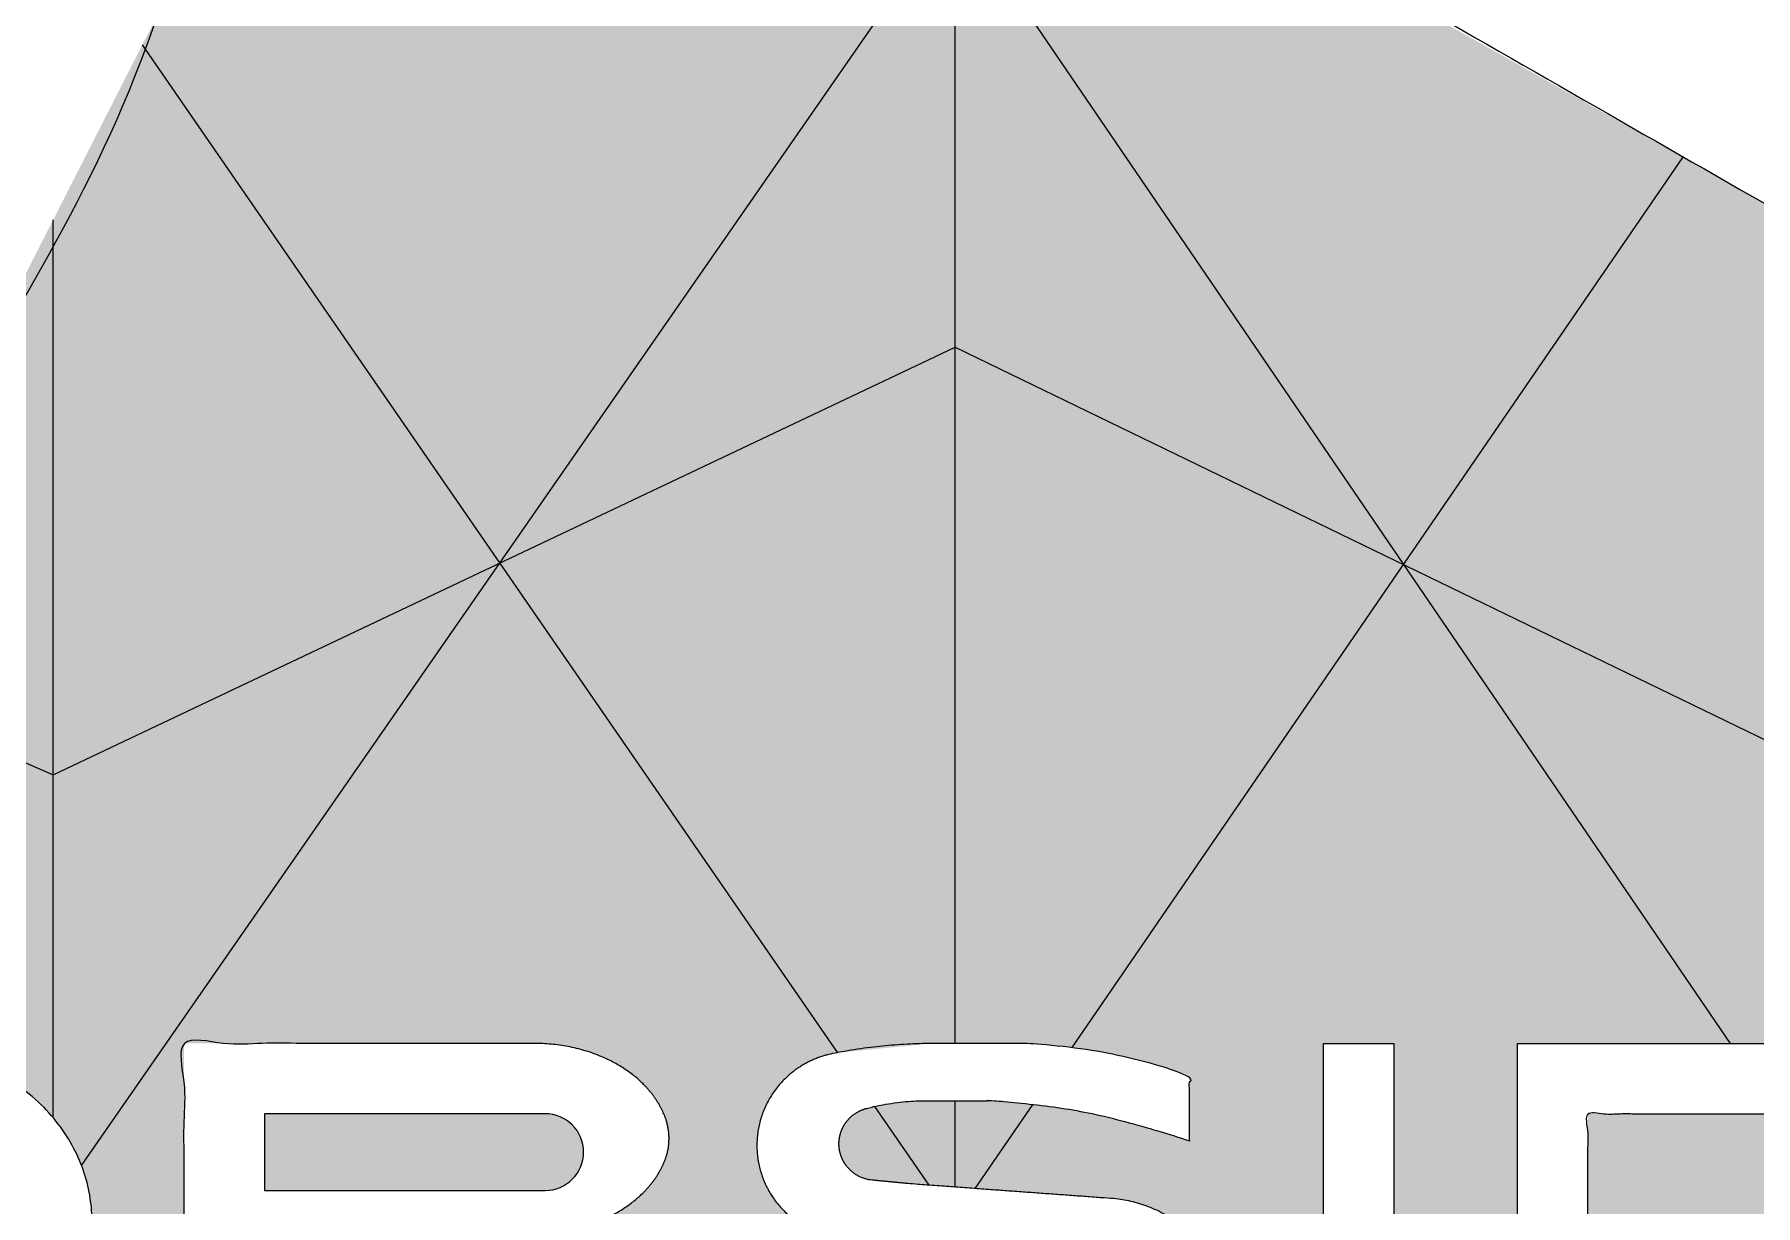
# Paper-space layout '1 of 6' of a CAD drawing. Extents: x -1122 to -42, y -199 to 1768.
# Drawn here: x -357.4 to -263.2, y 1590.9 to 1655.1 of the extents above; entities that cross this region are included whole.
import ezdxf

# ---------------------------------------------------------------- set-up
doc = ezdxf.new("R2010")
doc.units = 0
doc.header["$LTSCALE"] = 5
doc.layers.get('Defpoints').update_dxf_attribs({"color": 9})
doc.layers.add('CG-LOGO', color=7, linetype='Continuous')
doc.layers.add('CG-NOTES', color=7, linetype='Continuous')

# ---------------------------------------------------------------- blocks, each defined once
blk = doc.blocks.new('Obsidian_Logo')
at = {"true_color": 0xbe9bca}
h = blk.add_hatch(color=253, dxfattribs=at)
h.dxf.hatch_style = 1
edge = h.paths.add_edge_path()
edge.add_line((-20.67377866658722, 65.71139235523856), (-57.63907206929446, 65.71139235523856))
edge.add_spline(control_points=[(-57.63907206929446, 65.71139235523856), (-59.38635361771844, 62.27826021968713), (-61.13363516614243, 58.84512808413569)], knot_values=[1.275461916447514, 1.275461916447514, 1.275461916447514, 1.359932320907102, 1.359932320907102, 1.359932320907102], weights=[1, 1, 1], degree=2, periodic=0)
edge.add_line((-61.13363516614248, 58.84512808413547), (-43.34161823886888, 33.03589050795244))
edge.add_line((-43.34161823886888, 33.03589050795244), (-20.67377866658722, 65.71139235523856))
at = {"true_color": 0xc09cce}
h = blk.add_hatch(color=9, dxfattribs=at)
h.dxf.hatch_style = 1
h.paths.add_polyline_path([(-20.67377866658717, 65.71139235523856), (-43.34161823886882, 33.03589050795267), (-20.67377866658717, 43.78594620282456)])
at = {"true_color": 0xb68dc3}
h = blk.add_hatch(color=253, dxfattribs=at)
h.dxf.hatch_style = 1
h.paths.add_polyline_path([(-20.67377866658717, 65.71139235523856), (-20.67377866658717, 43.78594620282456), (1.646460475241724, 32.96583288133138)])
at = {"true_color": 0xd4bcdc}
h = blk.add_hatch(color=254, dxfattribs=at)
h.dxf.hatch_style = 1
edge = h.paths.add_edge_path()
edge.add_spline(control_points=[(15.55403146461532, 53.24016318611939), (4.500778124027079, 59.47577777067909), (-6.552475216561106, 65.71139235523879)], knot_values=[0.5650838370290808, 0.5650838370290808, 0.5650838370290808, 0.7206650220423398, 0.7206650220423398, 0.7206650220423398], weights=[1, 1, 1], degree=2, periodic=0)
edge.add_line((-6.552475216560708, 65.71139235523856), (-20.67377866658722, 65.71139235523856))
edge.add_line((-20.67377866658722, 65.71139235523856), (1.646460475241668, 32.96583288133138))
edge.add_line((1.646460475241668, 32.96583288133138), (15.55403146461549, 53.24016318611939))
at = {"true_color": 0xbba4cb}
h = blk.add_hatch(color=9, dxfattribs=at)
h.dxf.hatch_style = 1
edge = h.paths.add_edge_path()
edge.add_spline(control_points=[(-61.13363516614243, 58.84512808413569), (-63.35283896537464, 54.48474329935107), (-65.57204276460692, 50.12435851456689)], knot_values=[1.359932320907102, 1.359932320907102, 1.359932320907102, 1.467217287470439, 1.467217287470439, 1.467217287470439], weights=[1, 1, 1], degree=2, periodic=0)
edge.add_line((-65.57204276460692, 50.12435851456689), (-65.57204276460692, 22.4932756720616))
edge.add_line((-65.57204276460692, 22.4932756720616), (-43.34161823886893, 33.03589050795244))
edge.add_line((-43.34161823886888, 33.03589050795244), (-61.13363516614248, 58.84512808413547))
at = {"true_color": 0xb68dc3}
h = blk.add_hatch(color=253, dxfattribs=at)
h.dxf.hatch_style = 1
edge = h.paths.add_edge_path()
edge.add_spline(control_points=[(24.15501268907394, 48.38798054702079), (19.85452207684466, 50.8140718665702), (15.55403146461532, 53.24016318611939)], knot_values=[0.504551846584951, 0.504551846584951, 0.504551846584951, 0.5650838370290808, 0.5650838370290808, 0.5650838370290808], weights=[1, 1, 1], degree=2, periodic=0)
edge.add_line((15.55403146461555, 53.24016318611939), (1.646460475241668, 32.96583288133138))
edge.add_line((1.646460475241668, 32.96583288133138), (24.155012689074, 22.05443161412882))
edge.add_line((24.15501268907394, 22.05443161412882), (24.15501268907394, 48.38798054702079))
at = {"true_color": 0x8f67a8}
h = blk.add_hatch(color=205, dxfattribs=at)
h.dxf.hatch_style = 1
edge = h.paths.add_edge_path()
edge.add_spline(control_points=[(-65.57204276460692, 50.12435851456621), (-71.32102385384047, 38.82851913371314), (-77.07000494307397, 27.53267975286008)], knot_values=[1.467217287470439, 1.467217287470439, 1.467217287470439, 1.745145454385553, 1.745145454385553, 1.745145454385553], weights=[1, 1, 1], degree=2, periodic=0)
edge.add_line((-77.0700049430738, 27.53267975286053), (-65.57204276460692, 22.4932756720616))
edge.add_line((-65.57204276460692, 22.4932756720616), (-65.57204276460692, 50.12435851456621))
at = {"true_color": 0xcba5d9}
h = blk.add_hatch(color=9, dxfattribs=at)
h.dxf.hatch_style = 1
edge = h.paths.add_edge_path()
edge.add_line((-20.67377866658717, 43.78594620282456), (-43.34161823886888, 33.03589050795244))
edge.add_line((-43.34161823886888, 33.03589050795244), (-26.53667235508084, 8.658505833552454))
edge.add_spline(control_points=[(-26.53667235508482, 8.658505833551772), (-24.19449434220815, 9.106790331168668), (-21.80983685462604, 9.119655078541882)], knot_values=[0.01080568684929001, 0.01080568684929001, 0.01080568684929001, 0.1944871098991083, 0.1944871098991083, 0.1944871098991083], weights=[0.9994428168427516, 0.995244416045266, 0.9994732803120374], degree=2, periodic=0)
edge.add_spline(control_points=[(-21.80983685462604, 9.119655078541882), (-21.67017955941481, 9.120408501551765), (-21.53052226420363, 9.119655078541427)], knot_values=[0, 0, 0, 0.01080568684929002, 0.01080568684929002, 0.01080568684929002], weights=[0.9994732803120374, 0.9997220576910242, 1], degree=2, periodic=0)
edge.add_spline(control_points=[(-21.80983685462604, 9.119655078541655), (-21.2418077606066, 9.119655078541655), (-20.67377866658671, 9.119655078541655)], knot_values=[21.15119662818524, 21.15119662818524, 21.15119662818524, 21.4009649798481, 21.4009649798481, 21.4009649798481], weights=[1, 1, 1], degree=2, periodic=0)
edge.add_line((-20.67377866658717, 9.119655078541655), (-20.67377866658717, 43.78594620282456))
at = {"true_color": 0xa976bc}
h = blk.add_hatch(color=203, dxfattribs=at)
h.dxf.hatch_style = 1
edge = h.paths.add_edge_path()
edge.add_line((1.646460475241668, 32.96583288133138), (-20.67377866658717, 43.78594620282456))
edge.add_line((-20.67377866658717, 43.78594620282456), (-20.67377866658717, 9.119655078541655))
edge.add_spline(control_points=[(-20.67377866658671, 9.119655078541655), (-18.97828958112905, 9.119655078541655), (-17.28280049566678, 9.1196550785412)], knot_values=[20.4056722904437, 20.4056722904437, 20.4056722904437, 21.15119662818524, 21.15119662818524, 21.15119662818524], weights=[1, 1, 1], degree=2, periodic=0)
edge.add_spline(control_points=[(-17.28280049566678, 9.1196550785412), (-16.0641522036679, 9.067282748251955), (-14.85443522433269, 8.9109774365063)], knot_values=[20.32003068392065, 20.32003068392065, 20.32003068392065, 20.4056722904437, 20.4056722904437, 20.4056722904437], weights=[1, 0.9968289353248844, 0.9954881301015139], degree=2, periodic=0)
edge.add_line((-14.85443522433297, 8.9109774365063), (1.646460475241611, 32.96583288133138))
at = {"true_color": 0x8f67a8}
h = blk.add_hatch(color=205, dxfattribs=at)
h.dxf.hatch_style = 1
edge = h.paths.add_edge_path()
edge.add_line((-43.34161823886882, 33.03589050795267), (-65.57204276460692, 22.4932756720616))
edge.add_line((-65.57204276460692, 22.4932756720616), (-65.57204276460692, 5.423206077773102))
edge.add_spline(control_points=[(-65.57204276461562, 5.423206077783561), (-64.64785182526379, 4.321755058492727), (-64.15388199925218, 3.035185730598642)], knot_values=[4.68148108150518, 4.68148108150518, 4.68148108150518, 4.978011537415544, 4.978011537415544, 4.978011537415544], weights=[0.8594030462610904, 0.8704536049608045, 0.9023797253192458], degree=2, periodic=0)
edge.add_line((-64.15388199925025, 3.035185730593867), (-43.34161823886876, 33.03589050795267))
h = blk.add_hatch(color=205, dxfattribs=at)
h.dxf.hatch_style = 1
edge = h.paths.add_edge_path()
edge.add_line((-43.34161823886882, 33.03589050795267), (-65.57204276460692, 22.4932756720616))
edge.add_line((-65.57204276460692, 22.4932756720616), (-65.57204276460692, 5.423206077773102))
edge.add_spline(control_points=[(-65.57204276461562, 5.423206077783561), (-64.64785182526379, 4.321755058492727), (-64.15388199925218, 3.035185730598642)], knot_values=[4.68148108150518, 4.68148108150518, 4.68148108150518, 4.978011537415544, 4.978011537415544, 4.978011537415544], weights=[0.8594030462610904, 0.8704536049608045, 0.9023797253192458], degree=2, periodic=0)
edge.add_line((-64.15388199925025, 3.035185730593867), (-43.34161823886876, 33.03589050795267))
at = {"true_color": 0xa169b5}
h = blk.add_hatch(color=193, dxfattribs=at)
h.dxf.hatch_style = 1
edge = h.paths.add_edge_path()
edge.add_line((-43.34161823886888, 33.03589050795244), (-64.15388199925042, 3.035185730593639))
edge.add_spline(control_points=[(-64.15388199925218, 3.035185730598642), (-63.64087166693275, 1.699024443614007), (-63.6408716669327, 0.2933165874201222)], knot_values=[4.978011537415544, 4.978011537415544, 4.978011537415544, 5.309909709765788, 5.309909709765806, 5.309909709765806], weights=[0.9023797253192458, 0.9381137310039899, 0.9999999999999966], degree=2, periodic=0)
edge.add_line((-63.6408716669327, 0.2933165874198949), (-59.06354966382008, 0.2933165874198949))
edge.add_spline(control_points=[(-59.06354966382008, 0.2933165874198949), (-59.06354966382008, 4.706485832980661), (-59.06354966382008, 9.119655078541427)], knot_values=[7.124482825351081, 7.124482825351081, 7.124482825351081, 7.624482825351081, 7.624482825351081, 7.624482825351081], weights=[1, 1, 1], degree=2, periodic=0)
edge.add_spline(control_points=[(-59.06354966382008, 9.119655078541427), (-50.33749320447174, 9.119655078541427), (-41.6114367451234, 9.119655078541427)], knot_values=[7.624482825351081, 7.624482825351081, 7.624482825351081, 8.62448282535108, 8.62448282535108, 8.62448282535108], weights=[1, 1, 1], degree=2, periodic=0)
edge.add_spline(control_points=[(-41.61143674512681, 9.119655078541882), (-36.52254538703039, 9.11965507854211), (-35.11578450266239, 5.470760135059209)], knot_values=[0, 0, 0, 1.290711059416108, 1.290711059416108, 1.290711059416108], weights=[1, 0.7988859725384734, 1], degree=2, periodic=0)
edge.add_spline(control_points=[(-35.11578450266239, 5.470760135059209), (-34.69973185476294, 4.391591372255334), (-35.11578450266256, 3.312422609451687)], knot_values=[1.290711059416108, 1.290711059416108, 1.290711059416108, 2.026652896965794, 2.026652896965794, 2.026652896965794], weights=[1, 0.9330591729115495, 1], degree=2, periodic=0)
edge.add_spline(control_points=[(-35.11578450266256, 3.312422609451687), (-35.8899312537481, 1.30441954586172), (-38.34063834922239, 0.2933165874203496)], knot_values=[2.026652896965794, 2.026652896965794, 2.026652896965794, 2.812241412675541, 2.812241412675541, 2.812241412675541], weights=[1, 0.9238431059887455, 1], degree=2, periodic=0)
edge.add_line((-38.34063834922347, 0.2933165874198949), (-28.6190253796517, 0.2933165874198949))
edge.add_spline(control_points=[(-28.61902537965193, 0.2933165874201222), (-30.5268128287658, 1.678683851147525), (-30.54181356582399, 4.018438625166937), (-30.56605388984292, 7.799347098342197), (-26.82754510366323, 8.601105265632668)], knot_values=[0.2059567812495136, 0.2059567812495136, 0.2059567812495136, 1.128264700721173, 1.128264700721173, 2.490520992684152, 2.490520992684152, 2.490520992684152], weights=[0.8989449645769954, 0.8472835143242656, 1, 0.7744365096448295, 1], degree=2, periodic=0)
edge.add_spline(control_points=[(-26.82754510366323, 8.601105265632668), (-26.68227307852408, 8.630638375655508), (-26.53667235508482, 8.658505833551772)], knot_values=[0.1944871098991083, 0.1944871098991083, 0.1944871098991083, 0.2059567812495136, 0.2059567812495136, 0.2059567812495136], weights=[1, 0.9997049787780464, 0.9994428168427516], degree=2, periodic=0)
edge.add_spline(control_points=[(-21.80983685462604, 9.119655078541882), (-24.19449434220815, 9.106790331168668), (-26.53667235508482, 8.658505833551772)], knot_values=[0.01080568684929002, 0.01080568684929002, 0.01080568684929002, 0.1944871098991083, 0.1944871098991083, 0.1944871098991083], weights=[0.9994732803120374, 0.995244416045266, 0.9994428168427516], degree=2, periodic=0)
edge.add_line((-26.53667235508084, 8.658505833552454), (-43.34161823886888, 33.03589050795244))
at = {"true_color": 0xb374c3}
h = blk.add_hatch(color=203, dxfattribs=at)
h.dxf.hatch_style = 1
edge = h.paths.add_edge_path()
edge.add_line((1.646460475241668, 32.96583288133138), (-14.85443522433297, 8.9109774365063))
edge.add_spline(control_points=[(-14.85443522433269, 8.9109774365063), (-11.85833311324291, 8.523856578904315), (-9.009972127472224, 7.517213586972048)], knot_values=[20.1089110056909, 20.1089110056909, 20.1089110056909, 20.32003068392064, 20.32003068392064, 20.32003068392064], weights=[0.9954881301015139, 0.9921828398481073, 1], degree=2, periodic=0)
edge.add_spline(control_points=[(-9.009972127472224, 7.517213586972048), (-9.009972127472281, 5.886888150957475), (-9.009972127472281, 4.256562714942902)], knot_values=[19.10891100569091, 19.10891100569091, 19.10891100569091, 20.10891100569091, 20.10891100569091, 20.10891100569091], weights=[1, 1, 1], degree=2, periodic=0)
edge.add_spline(control_points=[(-9.009972127472281, 4.256562714942902), (-12.79692096521495, 5.610329135108259), (-16.7899308315553, 6.089429570640959)], knot_values=[18.88508466781861, 18.88508466781861, 18.88508466781861, 19.10891100569091, 19.10891100569091, 19.10891100569091], weights=[1, 0.9922671718653602, 0.9970389179100222], degree=2, periodic=0)
edge.add_line((-16.78993083156212, 6.089429570641641), (-19.66909178719834, 1.892214955679719))
edge.add_spline(control_points=[(-19.66909178719834, 1.892214955679719), (-16.29365699488898, 1.646283675639097), (-12.91822220257967, 1.400352395598247)], knot_values=[12.858256525587, 12.858256525587, 12.858256525587, 13.52988067913742, 13.52988067913742, 13.52988067913742], weights=[1, 1, 1], degree=2, periodic=0)
edge.add_spline(control_points=[(-12.91822220257967, 1.400352395598247), (-11.13602925974954, 1.270503348385546), (-9.750394137885678, 0.2933165873789677)], knot_values=[12.25196533690294, 12.25196533690294, 12.25196533690294, 12.858256525587, 12.858256525587, 12.858256525587], weights=[1, 0.8935340133648284, 0.8749031260992206], degree=2, periodic=0)
edge.add_line((-9.750394137947694, 0.2933165874198949), (-2.343318110291364, 0.2933165874198949))
edge.add_line((-2.343318110291364, 0.2933165874198949), (-2.343318110291364, 9.119655078541427))
edge.add_line((-2.343318110291364, 9.119655078541427), (1.156681889708636, 9.1196550785412))
edge.add_line((1.156681889708636, 9.1196550785412), (1.156681889708636, 0.2933165874198949))
edge.add_line((1.156681889708636, 0.2933165874198949), (7.323057103478789, 0.2933165874198949))
edge.add_line((7.323057103478789, 0.2933165874198949), (7.323057103478789, 9.119655078541427))
edge.add_line((7.323057103478789, 9.119655078541427), (17.90064576717293, 9.119655078541427))
edge.add_line((17.90064576717293, 9.119655078541427), (1.646460475241668, 32.96583288133138))
at = {"true_color": 0xa169b5}
h = blk.add_hatch(color=193, dxfattribs=at)
h.dxf.hatch_style = 1
h.paths.add_polyline_path([(24.15501268907394, 22.05443161412882), (1.646460475241724, 32.96583288133138), (17.90064576717293, 9.119655078541427), (20.80578559298777, 9.119655078541427), (21.14806596142722, 9.119655078541427), (21.31920614564694, 9.119655078541427), (21.4074252726823, 9.119655078541427), (21.54336035688601, 9.118316400747972), (21.78752808547529, 9.11224670530305), (22.0337227911229, 9.101158246585783), (22.28175795805555, 9.084922781681371), (22.53143657758858, 9.063417606761277), (22.78255133092489, 9.036526218379095), (23.03488483391152, 9.00413897902331), (23.28820994585487, 8.966153782454967), (23.54229014403325, 8.922476714023333), (23.79687996501866, 8.873022700897081), (24.15501268907394, 8.795300774931547)])
at = {"true_color": 0x7f5798}
h = blk.add_hatch(color=205, dxfattribs=at)
h.dxf.hatch_style = 1
edge = h.paths.add_edge_path()
edge.add_line((-65.57204276460692, 22.4932756720616), (-77.07000494307397, 27.53267975286053))
edge.add_spline(control_points=[(-77.07000494307397, 27.53267975286053), (-78.64521888760828, 24.43763326866474), (-80.22043283214265, 21.34258678446895)], knot_values=[1.745145454385553, 1.745145454385553, 1.745145454385553, 1.821297439808403, 1.821297439808403, 1.821297439808403], weights=[1, 1, 1], degree=2, periodic=0)
edge.add_line((-80.22043283214254, 21.34258678446918), (-71.63220869380291, 8.884442322829273))
edge.add_spline(control_points=[(-71.63220869380314, 8.8844423228295), (-67.83776297543534, 8.123492056985015), (-65.57204276461562, 5.423206077783561)], knot_values=[3.985408364415806, 3.985408364415806, 3.985408364415806, 4.68148108150518, 4.68148108150518, 4.68148108150518], weights=[0.92255247832729, 0.8334630719139331, 0.8594030462610904], degree=2, periodic=0)
edge.add_line((-65.57204276460692, 5.423206077774012), (-65.57204276460692, 22.4932756720616))
at = {"true_color": 0xcba5d9}
h = blk.add_hatch(color=9, dxfattribs=at)
h.dxf.hatch_style = 1
edge = h.paths.add_edge_path()
edge.add_spline(control_points=[(-20.67377866658717, 6.26511517896779), (-21.59633059382969, 6.26511517896779), (-22.51888252107233, 6.265115178968017)], knot_values=[17.83208261026466, 17.83208261026466, 17.83208261026466, 18.31202915483522, 18.31202915483522, 18.31202915483522], weights=[1, 1, 1], degree=2, periodic=0)
edge.add_spline(control_points=[(-22.51888252107233, 6.265115178968017), (-23.6170867770133, 6.22065693333434), (-24.68919007137407, 5.978533721740405)], knot_values=[17.6504687132326, 17.6504687132326, 17.6504687132326, 17.83208261026466, 17.83208261026466, 17.83208261026466], weights=[1, 0.9950881165091894, 0.9984140801317434], degree=2, periodic=0)
edge.add_line((-24.6891900713739, 5.978533721740405), (-21.98872737247547, 2.061221612248573))
edge.add_spline(control_points=[(-21.98872737247547, 2.061221612248573), (-21.33125301953135, 2.013318595552391), (-20.67377866658717, 1.965415578856209)], knot_values=[13.6298340209247, 13.6298340209247, 13.6298340209247, 13.76065439902334, 13.76065439902334, 13.76065439902334], weights=[1, 1, 1], degree=2, periodic=0)
edge.add_line((-20.67377866658722, 1.965415578856209), (-20.67377866658722, 6.26511517896779))
at = {"true_color": 0xa976bc}
h = blk.add_hatch(color=203, dxfattribs=at)
h.dxf.hatch_style = 1
edge = h.paths.add_edge_path()
edge.add_spline(control_points=[(-16.7899308315553, 6.089429570640959), (-17.72988467266219, 6.202209731404309), (-18.67448802473115, 6.26511517896779)], knot_values=[18.83208261026466, 18.83208261026466, 18.83208261026466, 18.88508466781861, 18.88508466781861, 18.88508466781861], weights=[0.9970389179100222, 0.9981688669629183, 1], degree=2, periodic=0)
edge.add_spline(control_points=[(-18.67448802473115, 6.26511517896779), (-19.67413334565907, 6.26511517896779), (-20.67377866658717, 6.26511517896779)], knot_values=[18.31202915483522, 18.31202915483522, 18.31202915483522, 18.83208261026466, 18.83208261026466, 18.83208261026466], weights=[1, 1, 1], degree=2, periodic=0)
edge.add_line((-20.67377866658717, 6.26511517896779), (-20.67377866658717, 1.965415578856209))
edge.add_spline(control_points=[(-20.67377866658717, 1.965415578856209), (-20.17143522689275, 1.928815267267964), (-19.66909178719834, 1.892214955679719)], knot_values=[13.52988067913742, 13.52988067913742, 13.52988067913742, 13.6298340209247, 13.6298340209247, 13.6298340209247], weights=[1, 1, 1], degree=2, periodic=0)
edge.add_line((-19.66909178719828, 1.892214955679719), (-16.78993083156217, 6.089429570641414))
at = {"true_color": 0xa169b5}
h = blk.add_hatch(color=193, dxfattribs=at)
h.dxf.hatch_style = 1
h.paths.add_polyline_path([(-41.0806192415252, 5.6196550785412), (-55.05203646542026, 5.6196550785412), (-55.05203646542026, 1.795923611648277), (-41.08061924152526, 1.79592361164805, 1)], flags=17)
h = blk.add_hatch(color=193, dxfattribs=at)
h.dxf.hatch_style = 1
edge = h.paths.add_edge_path()
edge.add_spline(control_points=[(-24.68919007137407, 5.978533721740405), (-24.89476803204013, 5.932106109465622), (-25.0985994828456, 5.878528495150476)], knot_values=[17.61550507726181, 17.61550507726181, 17.61550507726181, 17.6504687132326, 17.6504687132326, 17.6504687132326], weights=[0.9984140801317434, 0.9990543823511848, 1], degree=2, periodic=0)
edge.add_spline(control_points=[(-25.0985994828456, 5.878528495150476), (-26.54652198245628, 5.501641653190745), (-26.45311374486846, 4.008390784223593), (-26.35970550728075, 2.515139915256441), (-24.87610266547108, 2.321630576217558)], knot_values=[14.858256525587, 14.858256525587, 14.858256525587, 16.23688080142441, 16.23688080142441, 17.61550507726181, 17.61550507726181, 17.61550507726181], weights=[1, 0.7716836822944083, 1, 0.7716836822944083, 1], degree=2, periodic=0)
edge.add_spline(control_points=[(-24.87610266547108, 2.321630576217558), (-23.92294176978294, 2.227165452017744), (-22.96978087409474, 2.132700327817929)], knot_values=[13.858256525587, 13.858256525587, 13.858256525587, 14.858256525587, 14.858256525587, 14.858256525587], weights=[1, 1, 1], degree=2, periodic=0)
edge.add_spline(control_points=[(-22.96978087409474, 2.132700327817929), (-22.47925412328505, 2.096960970033251), (-21.98872737247541, 2.061221612248801)], knot_values=[13.76065439902333, 13.76065439902333, 13.76065439902333, 13.858256525587, 13.858256525587, 13.858256525587], weights=[1, 1, 1], degree=2, periodic=0)
edge.add_line((-21.98872737247564, 2.061221612248801), (-24.6891900713739, 5.978533721740405))
at = {"true_color": 0xb374c3}
h = blk.add_hatch(color=203, dxfattribs=at)
h.dxf.hatch_style = 1
edge = h.paths.add_edge_path()
edge.add_spline(control_points=[(20.49799209942483, 5.6196550785412), (15.66052460145181, 5.619655078540973), (10.82305710347879, 5.619655078540973)], knot_values=[3.25161348232606, 3.25161348232606, 3.25161348232606, 4.141592653589793, 4.141592653589793, 4.141592653589793], weights=[1, 1, 1], degree=2, periodic=0)
edge.add_spline(control_points=[(10.82305710347879, 5.619655078540973), (10.82305710347879, 2.956485832980434), (10.82305710347879, 0.2933165874196675)], knot_values=[4.141592653589793, 4.141592653589793, 4.141592653589793, 4.625855386959084, 4.625855386959084, 4.625855386959084], weights=[1, 1, 1], degree=2, periodic=0)
edge.add_line((10.82305710347879, 0.2933165874198949), (24.14030818261955, 0.2933165874198949))
edge.add_line((24.14030818261955, 0.2933165874198949), (24.155012689074, 0.3147526829864091))
edge.add_line((24.155012689074, 0.3147526829864091), (20.49799209942495, 5.6196550785412))
at = {"layer": 'Defpoints', "color": 2}
for p, q in [((-29.4965861269651, 78.65515001772769), (17.90064576717293, 9.119655078541427)), ((-20.67377866658717, 9.119655078541655), (-20.67377866658717, 73.67782567877703)), ((-64.153881999247, 3.035185730598641), (-16.70175236278283, 71.43703517239237)), ((-61.13363516614243, 58.84512808413547), (-26.53667235508726, 8.658505833561776)), ((-14.85443522433235, 8.91097743650721), (15.55403146461526, 53.24016318611893)), ((-65.57204276460692, 5.423206077788336), (-65.57204276460692, 50.12435851456689)), ((-20.67377866658722, 1.965415578855982), (-20.67377866658717, 6.26511517896779)), ((-19.66909178719828, 1.892214955679719), (-16.78993083155444, 6.089429570652783)), ((-24.68919007137436, 5.978533721741087), (-21.98872737247547, 2.061221612248573))]:
    blk.add_line(p, q, dxfattribs=at)
at = {"layer": 'Defpoints', "color": 2, "flags": 128}
blk.add_lwpolyline([(-77.07000494307397, 27.53267975286053), (-65.57204276460692, 22.4932756720616), (-20.67377866658717, 43.78594620282456), (24.22448543143253, 22.02075352760403), (49.17855272405893, 34.27112767199537)], dxfattribs=at)
at = {"layer": 'Defpoints', "color": 2}
blk.add_lwpolyline([(-2.343318110291364, -8.533021903701638), (-2.343318110291364, 9.119655078541427), (1.156681889708636, 9.1196550785412), (1.156681889708636, -8.533021903701638)], close=True, dxfattribs=at)
blk.add_lwpolyline([(20.80578559298777, -8.533021903701638), (7.323057103478789, -8.533021903701638), (7.323057103478789, 9.119655078541427), (20.80578559298777, 9.119655078541427)], dxfattribs=at)
blk.add_lwpolyline([(-55.05203646542026, 5.6196550785412), (-55.05203646542026, 1.795923611648277), (-41.0806192415252, 1.79592361164805, 0.9999999999999999), (-41.0806192415252, 5.6196550785412)], format="xyb", close=True, dxfattribs=at)
for points, weights, knots in [([(95.84670707088219, 7.943618936540133), (24.80178387116348, 48.02310916556962), (-46.24313932855529, 88.10259939459888), (-66.92827230030406, 47.45958178961041), (-87.61340527205289, 6.816564184621939), (-84.6449127288135, 9.119655078541427), (-80.62836734944761, 9.119655078541427), (-77.31922216106199, 9.119655078541427), (-74.01007697267636, 9.119655078541427), (-63.64087166693264, 9.119655078541427), (-63.6408716669327, 0.2933165874198949), (-63.64087166693264, -8.533021903701638), (-74.01007697267636, -8.533021903701638), (-77.31922216106199, -8.533021903701638), (-80.62836734944761, -8.533021903701638), (-84.64491272881344, -8.533021903701638), (-87.61340527205289, -6.229931009782149), (-66.946104611809, -46.83791094054209), (-46.27880395156512, -87.44589087130225), (23.87449678309065, -47.91004571368694), (94.02779751774642, -8.374200556071628), (86.15599035988112, -1.350507219883639), (78.28418320201581, 5.67318611630435), (78.28418320201581, -1.42991789369853), (78.28418320201581, -8.53302190370141), (76.53418320201581, -8.533021903701638), (74.78418320201581, -8.533021903701638), (74.78418320201581, 0.2933165874198949), (74.78418320201581, 9.119655078541427), (77.31168609583165, 9.119655078541427), (79.83918898964748, 9.119655078541427), (87.84294803026489, 1.97822644460075), (95.84670707088219, -5.1632021893397), (95.84670707088219, 1.390208373600217), (95.84670707088208, 7.943618936540133)], [1, 1, 1, 1, 1, 0.9324875611891442, 1, 1, 1, 0.7071067811865476, 1, 0.7071067811865476, 1, 1, 1, 0.9324875611891442, 1, 1, 1, 1, 1, 1, 1, 1, 1, 1, 1, 1, 1, 1, 1, 1, 1, 1, 1], [0, 0, 0, 1, 1, 2, 2, 2.73911338297091, 2.73911338297091, 3.73911338297091, 3.73911338297091, 5.309909709765806, 5.309909709765806, 6.880706036560703, 6.880706036560703, 7.880706036560703, 7.880706036560703, 8.619819419531613, 8.619819419531613, 9.619819419531613, 9.619819419531613, 10.61981941953161, 10.61981941953161, 11.61981941953161, 11.61981941953161, 12.61981941953161, 12.61981941953161, 13.61981941953161, 13.61981941953161, 14.61981941953161, 14.61981941953161, 15.61981941953161, 15.61981941953161, 16.61981941953161, 16.61981941953161, 17.61981941953161, 17.61981941953161, 17.61981941953161]), ([(-41.61143674512681, 9.119655078541882), (-36.52254538703039, 9.11965507854211), (-35.11578450266239, 5.470760135059209), (-34.69973185476294, 4.391591372255334), (-35.11578450266256, 3.312422609451687), (-35.8899312537481, 1.30441954586172), (-38.34063834922239, 0.2933165874203496), (-35.8899312537481, -0.7177863710214751), (-35.11578450266256, -2.725789434611443), (-34.69973185476294, -3.80495819741509), (-35.11578450266239, -4.884126960218964), (-36.52254538703039, -8.533021903701638), (-41.61143674512681, -8.533021903701638), (-50.33749320447345, -8.533021903701638), (-59.06354966382008, -8.533021903701638), (-59.06354966382008, 0.2933165874198949), (-59.06354966382008, 9.119655078541427), (-50.33749320447174, 9.119655078541427), (-41.6114367451234, 9.119655078541427)], [1, 0.7988859725384734, 1, 0.9330591729115495, 1, 0.9238431059887455, 1, 0.9238431059887455, 1, 0.9330591729115495, 1, 0.7988859725384734, 1, 1, 1, 1, 1, 1, 1], [0, 0, 0, 1.290711059416108, 1.290711059416108, 2.026652896965794, 2.026652896965794, 2.812241412675541, 2.812241412675541, 3.597829928385287, 3.597829928385287, 4.333771765934974, 4.333771765934974, 5.624482825351081, 5.624482825351081, 6.624482825351081, 6.624482825351081, 7.624482825351081, 7.624482825351081, 8.62448282535108, 8.62448282535108, 8.62448282535108]), ([(-21.53052226420363, 9.119655078541427), (-24.20582817806559, 9.134087815704788), (-26.82754510366323, 8.601105265632668), (-30.56605388984292, 7.799347098342197), (-30.54181356582399, 4.018438625166937), (-30.51720230169275, 0.179672401729249), (-26.70023212691132, -0.530676590466328), (-22.13173468125132, -1.172273041126346), (-17.51841025859767, -1.179531680691753), (-15.10307142507037, -1.266962661941079), (-12.7562325516987, -1.844762938558006), (-11.50594399099316, -2.219678911756091), (-11.47951393879066, -3.524701871067691), (-11.45308388658811, -4.829724830379519), (-12.68716742771289, -5.254955691812484), (-13.60349607327328, -5.594270095916272), (-14.5783207695597, -5.661421142199742), (-17.93750527468467, -5.661421142199742), (-21.29668977980731, -5.661421142199742), (-26.31807524693647, -5.590037227190123), (-30.89181136972678, -3.516309773562625), (-30.89181136972678, -5.127698430103464), (-30.89181136972678, -6.739087086644304), (-26.46344217156252, -8.603593212355463), (-21.65908409389385, -8.533021903701638), (-17.52825743784535, -8.53302190370141), (-13.65164593680578, -8.53302190370141), (-7.538341651863334, -8.002225657242889), (-7.626554986654696, -3.490496221269041), (-7.714768321446002, 1.02123321470458), (-12.91822220257967, 1.400352395598247), (-17.9440015383372, 1.766526361708202), (-22.96978087409474, 2.132700327817929), (-23.92294176978294, 2.227165452017744), (-24.87610266547108, 2.321630576217558), (-26.35970550728075, 2.515139915256441), (-26.45311374486846, 4.008390784223593), (-26.54652198245628, 5.501641653190745), (-25.0985994828456, 5.878528495150476), (-23.82975470256395, 6.212047566887804), (-22.51888252107233, 6.265115178968017), (-20.59668527290148, 6.26511517896779), (-18.67448802473115, 6.26511517896779), (-13.70232941549079, 5.933996448566859), (-9.009972127472281, 4.256562714942902), (-9.009972127472281, 5.886888150957475), (-9.009972127472224, 7.517213586972048), (-13.02662041526628, 8.936742526654825), (-17.28280049566678, 9.1196550785412), (-19.55702415226602, 9.119655078541655), (-21.83124780885692, 9.119655078541655)], [1, 0.994702409561917, 1, 0.7744365096448295, 1, 0.7717725752420751, 1, 0.9976220526742421, 1, 0.9947402106924816, 1, 0.8082587070210929, 1, 0.8082587070210929, 1, 0.9898025178865648, 1, 1, 1, 0.9789119225817708, 1, 1, 1, 0.9787343410240315, 1, 1, 1, 0.7419025790018452, 1, 0.7419025790018452, 1, 1, 1, 1, 1, 0.7716836822944083, 1, 0.7716836822944083, 1, 0.9941424988603742, 1, 1, 1, 0.9904360388282785, 1, 1, 1, 0.9890117751729917, 1, 1, 1], [0, 0, 0, 0.2059567812495136, 0.2059567812495136, 1.568213073212492, 1.568213073212492, 2.946557790637475, 2.946557790637475, 3.084511126595624, 3.084511126595624, 3.289731138934099, 3.289731138934099, 4.548946065438118, 4.548946065438118, 5.808160991942136, 5.808160991942136, 6.094026146707118, 6.094026146707118, 7.094026146707118, 7.094026146707118, 7.505488075933703, 7.505488075933703, 8.505488075933703, 8.505488075933703, 8.918684985063344, 8.918684985063344, 9.918684985063344, 9.918684985063344, 11.38847075532517, 11.38847075532517, 12.858256525587, 12.858256525587, 13.858256525587, 13.858256525587, 14.858256525587, 14.858256525587, 16.23688080142441, 16.23688080142441, 17.61550507726182, 17.61550507726182, 17.83208261026466, 17.83208261026466, 18.83208261026466, 18.83208261026466, 19.10891100569091, 19.10891100569091, 20.10891100569091, 20.10891100569091, 20.4056722904437, 20.4056722904437, 21.4056722904437, 21.4056722904437, 21.4056722904437]), ([(21.69402499614085, -5.379205920039112), (28.14918331006885, -5.379205920039112), (28.14918331006885, 0.1202245792510439), (28.14918331006885, 5.6196550785412), (21.69402499614085, 5.6196550785412), (16.25854104980976, 5.619655078540973), (10.82305710347879, 5.619655078540973), (10.82305710347879, 0.1202245792510439), (10.82305710347879, -5.379205920039112), (16.25854104980982, -5.379205920039112), (21.69402499614085, -5.379205920039112)], [1, 0.7071067811865476, 1, 0.7071067811865476, 1, 1, 1, 1, 1, 1, 1], [0, 0, 0, 1.570796326794897, 1.570796326794897, 3.141592653589793, 3.141592653589793, 4.141592653589793, 4.141592653589793, 5.141592653589793, 5.141592653589793, 6.141592653589793, 6.141592653589793, 6.141592653589793])]:
    blk.add_rational_spline(points, weights, degree=2, knots=knots, dxfattribs=at)
blk = doc.blocks.new('Obsidian')
at = {"layer": 'CG-LOGO', "xscale": 1.1, "yscale": 1.1, "zscale": 1.1}
blk.add_blockref('Obsidian_Logo', (-189.6646844424381, -127.0040732329182), dxfattribs=at)

psp = doc.layouts.new('1 of 6')

# ---------------------------------------------------------------- block references
at = {"layer": 'CG-NOTES'}
psp.add_blockref('Obsidian', (-94.58075322084483, 1716.798327699764), dxfattribs=at)

doc.saveas('drawing.dxf')
